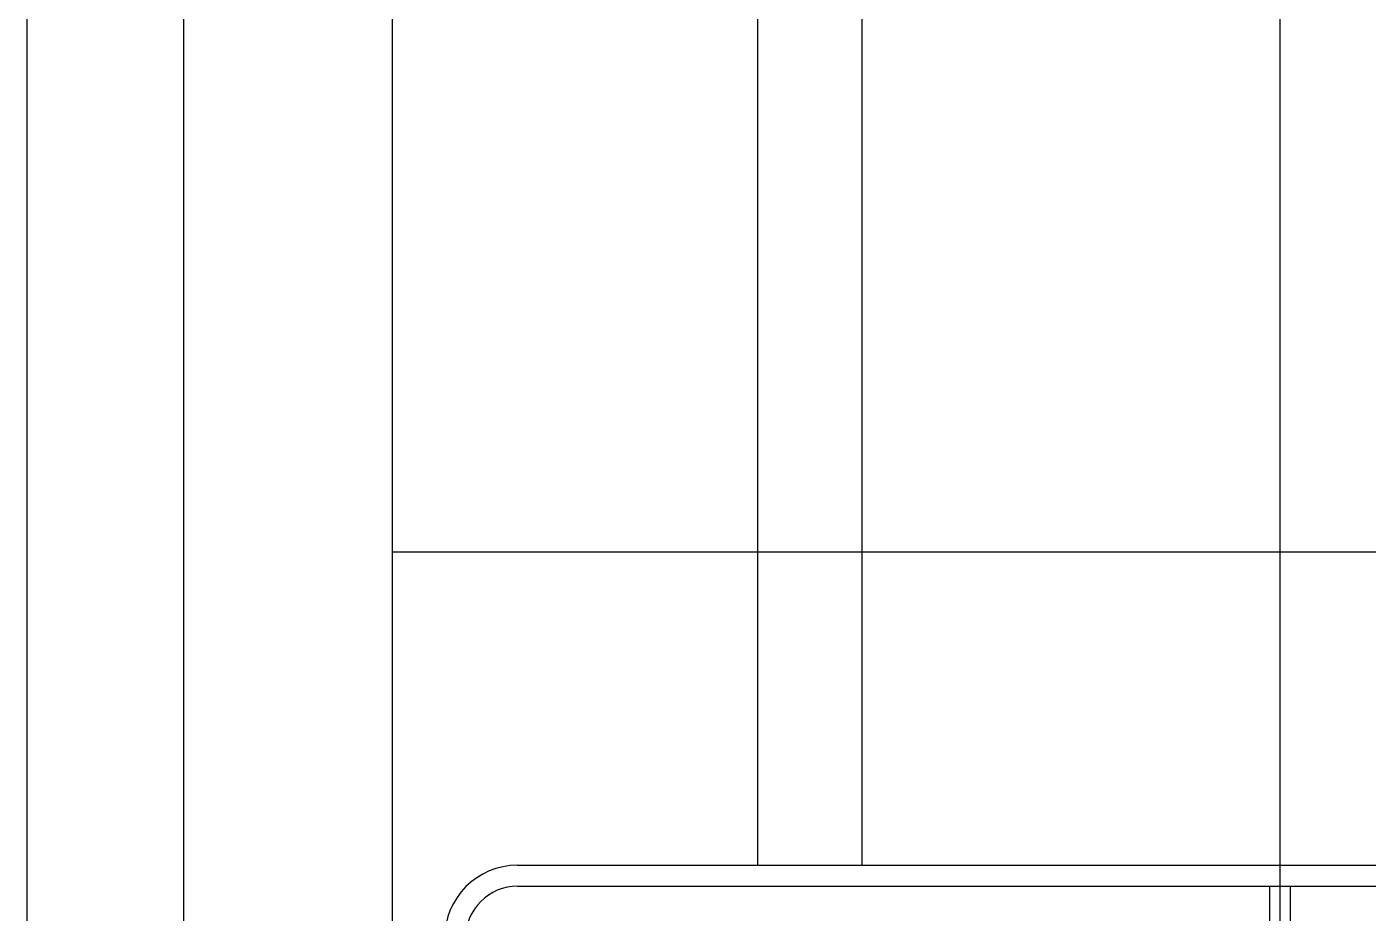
# Model space of a CAD drawing. Extents: x 152195838 to 160350639, y 364657247 to 370318102.
# Drawn here: x 157579347 to 157579989, y 365005409 to 365005833 of the extents above; entities that cross this region are included whole.
import ezdxf

# ---------------------------------------------------------------- set-up
doc = ezdxf.new("R2010")
doc.units = 0
doc.header["$MEASUREMENT"] = 0
doc.linetypes.add('DASHED', pattern=[0.75, 0.5, -0.25])
doc.layers.get('0').update_dxf_attribs({"linetype": 'CONTINUOUS'})
doc.layers.get('Defpoints').update_dxf_attribs({"linetype": 'CONTINUOUS'})
for name, color, linetype in [('-S-foundation txt', 3, 'CONTINUOUS'), ('4A.TEC 벽체 3', 4, 'CONTINUOUS'), ('P-BOX', 3, 'CONTINUOUS')]:
    doc.layers.add(name, color=color, linetype=linetype)
doc.layers.add('DEFPOINT', color=135, linetype='CONTINUOUS', plot=False)

# ---------------------------------------------------------------- blocks, each defined once
blk = doc.blocks.new('zw$BB1D')
at = {"layer": '4A.TEC 벽체 3'}
for p, q in [((3437, 752.0000000298023), (2762, 752)), ((3437, 702.0000000298023), (2762, 702))]:
    blk.add_line(p, q, dxfattribs=at)
blk = doc.blocks.new('aq9q7q')
at = {"layer": '4A.TEC 벽체 3'}
blk.add_blockref('zw$BB1D', (1978538.773665793, 826410.8338572367), dxfattribs=at)
blk = doc.blocks.new('A$C111325cc')
at = {"layer": 'DEFPOINT'}
blk.add_line((136276.2632995844, 243999.9978490472), (136276.2632995844, -0.002151131629943848), dxfattribs=at)
blk = doc.blocks.new('PBC12(B2F~2F)')
at = {"layer": 'Defpoints', "color": 1, "ltscale": 50}
blk.add_line((500, 1000), (500, 0), dxfattribs=at)
at = {"layer": 'P-BOX', "color": 3, "ltscale": 50}
for p, q in [((495, 890), (495, 750)), ((505, 750), (505, 890))]:
    blk.add_line(p, q, dxfattribs=at)
for points in [[(135, 900), (865, 900)], [(135, 890), (865, 890)]]:
    blk.add_lwpolyline(points, dxfattribs=at)
for radius in [35, 25]:
    blk.add_arc((135, 865), radius, 90, 180, dxfattribs=at)
blk = doc.blocks.new('B2FCOL')
at = {"layer": '-S-foundation txt', "linetype": 'DASHED'}
blk.add_blockref('PBC12(B2F~2F)', (0, 22000), dxfattribs=at)

msp = doc.modelspace()

# ---------------------------------------------------------------- linework, layer by layer
at = {"layer": '4A.TEC 벽체 3'}
for points in [[(157579347.004577, 365070431.8958187), (157579347.004577, 364983031.8958186)], [(157579422.004577, 365070431.8958187), (157579422.004577, 364983031.8958186)], [(157579522.004577, 365070131.8958187), (157579522.004577, 364983031.8958186)]]:
    msp.add_lwpolyline(points, dxfattribs=at)
at = {"layer": '4A.TEC 벽체 3', "flags": 128}
msp.add_lwpolyline([(157579522.004577, 365005581.8958185), (157580497.004577, 365005581.8958185), (157580497.004577, 365004481.8958185), (157579522.004577, 365004481.8958185)], dxfattribs=at)

# ---------------------------------------------------------------- block references
msp.add_blockref('B2FCOL', (157579447.004577, 364982531.8958185))
at = {"layer": '4A.TEC 벽체 3', "linetype": 'ByBlock', "ltscale": 0.1, "rotation": 270}
msp.add_blockref('aq9q7q', (156752584.1707197, 366987407.6694844), dxfattribs=at)
at = {"layer": 'DEFPOINT'}
msp.add_blockref('A$C111325cc', (157443670.7412774, 364896968.7327564), dxfattribs=at)

doc.saveas('drawing.dxf')
